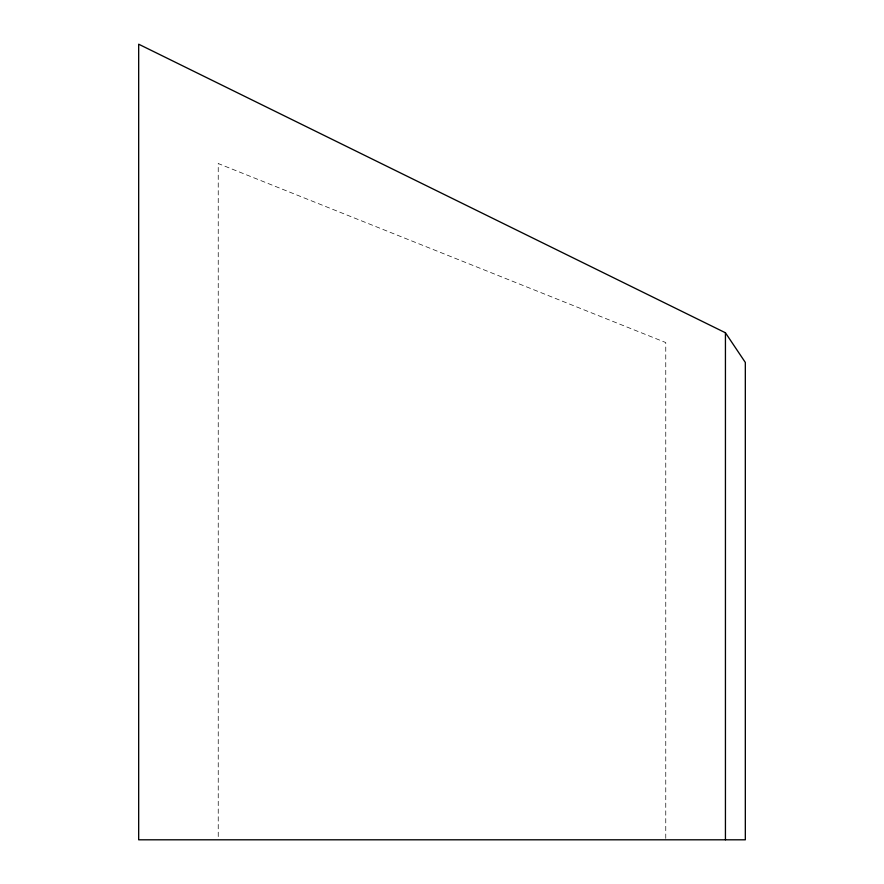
<?xml version="1.0" encoding="UTF-8"?>
<svg xmlns="http://www.w3.org/2000/svg" width="884" height="884" viewBox="0 0 884 884"><rect width="100%" height="100%" fill="white"/><g stroke="black" fill="none" stroke-linecap="round" stroke-linejoin="round"><path stroke-width="0.66" stroke-dasharray="4.42 3.31" d="M665.763 838.419L665.763 342.55L218.237 163.54L218.237 838.419"/><path stroke-width="1.33" d="M725.433 332.771L138.678 44.2L138.678 839.8L745.322 839.8L745.322 362.44L725.433 332.771L725.433 839.8"/></g></svg>
